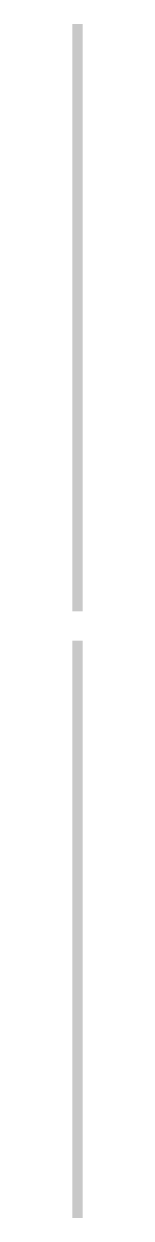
# Model space of a CAD drawing. Header units: millimetres. Extents: x -187347 to 135007, y -6415 to 292048.
# Drawn here: x -51517 to -51319, y 216159 to 239394 of the extents above; entities that cross this region are included whole.
import ezdxf

# ---------------------------------------------------------------- set-up
doc = ezdxf.new("R2010")
doc.units = ezdxf.units.MM
doc.header["$LTSCALE"] = 100
doc.layers.add('A-WALL-PATT', color=7, linetype='Continuous', lineweight=5)

msp = doc.modelspace()

# ---------------------------------------------------------------- hatches: boundary and pattern name
at = {"layer": 'A-WALL-PATT'}
h = msp.add_hatch(dxfattribs=at)
h.set_pattern_fill('FP_8', color=256, angle=67.38013, style=0, pattern_type=2)
h.set_pattern_definition([(157.3801, (-51357.2, 233687.607), (-100.32954, 0.0003), [26.086, -1278.204]), (157.3801, (-51357.2, 233787.937), (-100.32954, 0.0003), [26.086, -1278.204]), (157.3801, (-51357.2, 233888.267), (-100.32954, 0.0003), [26.086, -1278.204]), (157.3801, (-51357.2, 233988.597), (-100.32954, 0.0003), [26.086, -1278.204]), (157.3801, (-51357.2, 234088.927), (-100.32954, 0.0003), [26.086, -1278.204]), (202.2491, (-51357.2, 233771.884), (-100.3298, -0.00036), [23.848, -2360.969]), (202.2491, (-51357.2, 233872.215), (-100.3298, -0.00036), [23.848, -2360.969]), (202.2491, (-51357.2, 233972.544), (-100.3298, -0.00036), [23.848, -2360.969]), (202.2491, (-51357.2, 234072.874), (-100.3298, -0.00036), [23.848, -2360.969]), (202.2491, (-51357.2, 234173.205), (-100.3298, -0.00036), [23.848, -2360.969]), (202.24913, (-51357.2, 234273.534), (-100.3298, -0.00036), [23.848, -2360.969]), (202.24913, (-51357.2, 234373.864), (-100.3298, -0.00036), [23.848, -2360.969]), (202.24913, (-51357.2, 234474.194), (-100.3298, -0.00036), [23.848, -2360.969]), (202.24913, (-51357.2, 234574.524), (-100.3298, -0.00036), [23.848, -2360.969]), (337.7511, (-51379.273, 233746.8), (-100.3298, -0.0001), [23.848, -2360.969]), (337.7511, (-51379.273, 233847.13), (-100.3298, -0.0001), [23.848, -2360.969]), (337.7511, (-51379.273, 233947.46), (-100.3298, -0.0001), [23.848, -2360.969]), (337.7511, (-51379.273, 234047.79), (-100.3298, -0.0001), [23.848, -2360.969]), (337.7511, (-51379.273, 234148.12), (-100.3298, -0.0001), [23.848, -2360.969]), (337.7511, (-51379.273, 234248.45), (-100.3298, -0.0001), [23.848, -2360.969]), (337.75113, (-51379.273, 234348.782), (-100.3298, -0.0001), [23.848, -2360.969]), (337.75113, (-51379.273, 234449.11), (-100.3298, -0.0001), [23.848, -2360.969]), (337.75113, (-51379.274, 234549.44), (-100.3298, -0.0001), [23.848, -2360.969]), (22.6201, (-51381.28, 233711.686), (-100.32954, -0.00078), [26.086, -1278.204]), (22.6201, (-51381.28, 233812.016), (-100.32954, -0.00078), [26.086, -1278.204]), (22.6201, (-51381.28, 233912.346), (-100.32954, -0.00078), [26.086, -1278.204]), (22.6201, (-51381.28, 234012.677), (-100.32954, -0.00078), [26.086, -1278.204]), (22.6201, (-51381.28, 234113.006), (-100.32954, -0.00078), [26.086, -1278.204]), (171.87013, (-51340.144, 233682.59), (-100.33039, -0.000556), [7.094, -702.346]), (158.1981, (-51347.167, 233683.593), (-100.33008, 0.00043), [10.806, -529.488]), (158.1981, (-51347.168, 233783.924), (-100.33008, 0.00043), [10.806, -529.488]), (21.8011, (-51357.2, 233721.72), (-100.33008, 0.00085), [10.806, -529.488]), (21.8011, (-51357.2, 233822.05), (-100.33008, 0.00085), [10.806, -529.488]), (8.13013, (-51347.167, 233725.732), (-100.33039, 8.5e-05), [7.094, -702.346]), (8.13013, (-51340.144, 233682.59), (-100.33039, 8.5e-05), [7.094, -702.346]), (26.5651, (-51333.12, 233683.594), (-100.33013, -0.00015), [6.73, -217.614]), (45.0001, (-51327.1, 233686.6), (-100.33, -0.0002), [7.094, -134.794]), (56.3101, (-51322.085, 233691.62), (-100.3303, -8e-05), [3.617, -358.128]), (56.3101, (-51322.085, 233791.95), (-100.3303, -8e-05), [3.617, -358.128]), (56.3101, (-51322.085, 233892.28), (-100.3303, -8e-05), [3.617, -358.128]), (71.5651, (-51320.08, 233694.63), (-100.3296, -0.0001), [3.173, -314.099]), (71.5651, (-51320.08, 233794.96), (-100.3296, -0.0001), [3.173, -314.099]), (71.5651, (-51320.08, 233895.29), (-100.3296, -0.0001), [3.173, -314.099]), (71.5651, (-51319.075, 233697.64), (-100.3296, -0.0001), [3.173, -314.099]), (71.5651, (-51319.08, 233797.97), (-100.3296, -0.0001), [3.173, -314.099]), (71.5651, (-51319.075, 233898.3), (-100.3296, -0.0001), [3.173, -314.099]), (90.0001, (-51318.07, 233700.65), (-100.33, -0.0002), [8.026, -92.304]), (108.4351, (-51318.07, 233708.68), (-100.3296, -0.0003), [3.173, -314.099]), (108.4351, (-51318.07, 233809.01), (-100.3296, -0.0003), [3.173, -314.099]), (108.4351, (-51318.07, 233909.34), (-100.3296, -0.0003), [3.173, -314.099]), (108.4351, (-51319.07, 233711.69), (-100.3296, -0.0003), [3.173, -314.099]), (108.4351, (-51319.075, 233812.02), (-100.3296, -0.0003), [3.173, -314.099]), (108.4351, (-51319.075, 233912.35), (-100.3296, -0.0003), [3.173, -314.099]), (123.6901, (-51320.08, 233714.7), (-100.3303, -0.0004), [3.617, -358.128]), (123.6901, (-51320.08, 233815.026), (-100.3303, -0.0004), [3.617, -358.128]), (123.6901, (-51320.08, 233915.36), (-100.3303, -0.0004), [3.617, -358.128]), (135.0001, (-51322.085, 233717.706), (-100.33, -0.0002), [7.094, -134.794]), (153.4351, (-51327.1, 233722.723), (-100.33013, -0.00033), [6.73, -217.614]), (171.87013, (-51333.122, 233725.733), (-100.33039, -0.000556), [7.094, -702.346]), (171.87013, (-51340.145, 233732.756), (-100.33039, -0.000556), [7.094, -702.346]), (158.1981, (-51347.167, 233733.758), (-100.33008, 0.00043), [10.806, -529.488]), (158.1981, (-51347.168, 233834.09), (-100.33008, 0.00043), [10.806, -529.488]), (21.8011, (-51357.2, 233771.884), (-100.33008, 0.00085), [10.806, -529.488]), (21.8011, (-51357.2, 233872.215), (-100.33008, 0.00085), [10.806, -529.488]), (8.13013, (-51347.168, 233775.898), (-100.33039, 8.5e-05), [7.094, -702.346]), (8.13013, (-51340.145, 233732.756), (-100.33039, 8.5e-05), [7.094, -702.346]), (26.5651, (-51333.12, 233733.76), (-100.33013, -0.00015), [6.73, -217.614]), (45.0001, (-51327.1, 233736.77), (-100.33, -0.0002), [7.094, -134.794]), (56.3101, (-51322.084, 233741.785), (-100.3303, -8e-05), [3.617, -358.128]), (56.3101, (-51322.085, 233842.115), (-100.3303, -8e-05), [3.617, -358.128]), (56.3101, (-51322.085, 233942.445), (-100.3303, -8e-05), [3.617, -358.128]), (71.5651, (-51320.08, 233744.8), (-100.3296, -0.0001), [3.173, -314.099]), (71.5651, (-51320.08, 233845.125), (-100.3296, -0.0001), [3.173, -314.099]), (71.5651, (-51320.08, 233945.455), (-100.3296, -0.0001), [3.173, -314.099]), (71.5651, (-51319.075, 233747.805), (-100.3296, -0.0001), [3.173, -314.099]), (71.5651, (-51319.08, 233848.13), (-100.3296, -0.0001), [3.173, -314.099]), (71.5651, (-51319.07, 233948.465), (-100.3296, -0.0001), [3.173, -314.099]), (90.0001, (-51318.07, 233750.81), (-100.33, -0.0002), [8.026, -92.304]), (108.4351, (-51318.07, 233758.84), (-100.3296, -0.0003), [3.173, -314.099]), (108.4351, (-51318.07, 233859.17), (-100.3296, -0.0003), [3.173, -314.099]), (108.4351, (-51318.07, 233959.5), (-100.3296, -0.0003), [3.173, -314.099]), (108.4351, (-51319.075, 233761.85), (-100.3296, -0.0003), [3.173, -314.099]), (108.4351, (-51319.075, 233862.18), (-100.3296, -0.0003), [3.173, -314.099]), (108.4351, (-51319.08, 233962.51), (-100.3296, -0.0003), [3.173, -314.099]), (123.6901, (-51320.08, 233764.86), (-100.3303, -0.0004), [3.617, -358.128]), (123.6901, (-51320.08, 233865.19), (-100.3303, -0.0004), [3.617, -358.128]), (123.6901, (-51320.08, 233965.52), (-100.3303, -0.0004), [3.617, -358.128]), (135.0001, (-51322.085, 233767.87), (-100.33, -0.0002), [7.094, -134.794]), (153.4351, (-51327.1, 233772.887), (-100.33013, -0.00033), [6.73, -217.614]), (171.87013, (-51333.121, 233775.897), (-100.33039, -0.000556), [7.094, -702.346]), (171.87013, (-51396.329, 233707.673), (-100.33039, -0.000556), [7.094, -702.346]), (153.4351, (-51403.35, 233708.676), (-100.33013, -0.00033), [6.73, -217.614]), (135.0001, (-51409.37, 233711.686), (-100.33, -0.0002), [7.094, -134.794]), (123.6901, (-51414.39, 233716.7), (-100.3303, -0.0004), [3.617, -358.128]), (123.6901, (-51414.39, 233817.03), (-100.3303, -0.0004), [3.617, -358.128]), (123.6901, (-51414.39, 233917.36), (-100.3303, -0.0004), [3.617, -358.128]), (108.4351, (-51416.4, 233719.71), (-100.3296, -0.0003), [3.173, -314.099]), (108.4351, (-51416.395, 233820.04), (-100.3296, -0.0003), [3.173, -314.099]), (108.4351, (-51416.395, 233920.37), (-100.3296, -0.0003), [3.173, -314.099]), (108.4351, (-51417.4, 233722.72), (-100.3296, -0.0003), [3.173, -314.099]), (108.4351, (-51417.4, 233823.05), (-100.3296, -0.0003), [3.173, -314.099]), (108.4351, (-51417.4, 233923.38), (-100.3296, -0.0003), [3.173, -314.099]), (90.0001, (-51418.4, 233725.73), (-100.33, -0.0002), [8.026, -92.304]), (71.5651, (-51418.4, 233733.76), (-100.3296, -0.0001), [3.173, -314.099]), (71.5651, (-51418.4, 233834.09), (-100.3296, -0.0001), [3.173, -314.099]), (71.5651, (-51418.4, 233934.42), (-100.3296, -0.0001), [3.173, -314.099]), (71.5651, (-51417.4, 233736.77), (-100.3296, -0.0001), [3.173, -314.099]), (71.5651, (-51417.4, 233837.1), (-100.3296, -0.0001), [3.173, -314.099]), (71.5651, (-51417.4, 233937.43), (-100.3296, -0.0001), [3.173, -314.099]), (56.3101, (-51416.395, 233739.78), (-100.3303, -8e-05), [3.617, -358.128]), (56.3101, (-51416.396, 233840.11), (-100.3303, -8e-05), [3.617, -358.128]), (56.3101, (-51416.395, 233940.44), (-100.3303, -8e-05), [3.617, -358.128]), (45.0001, (-51414.39, 233742.79), (-100.33, -0.0002), [7.094, -134.794]), (26.5651, (-51409.37, 233747.804), (-100.33013, -0.00015), [6.73, -217.614]), (8.13013, (-51403.352, 233750.815), (-100.33039, 8.5e-05), [7.094, -702.346]), (8.13013, (-51396.329, 233707.673), (-100.33039, 8.5e-05), [7.094, -702.346]), (20.5561, (-51389.306, 233708.676), (-100.33001, -0.0004), [8.572, -848.648]), (20.55613, (-51389.306, 233809.007), (-100.33001, -0.0004), [8.572, -848.648]), (20.55613, (-51389.306, 233909.336), (-100.33001, -0.0004), [8.572, -848.648]), (158.1981, (-51379.273, 233746.802), (-100.33008, 0.00043), [10.806, -529.488]), (158.1981, (-51379.273, 233847.13), (-100.33008, 0.00043), [10.806, -529.488]), (171.87013, (-51389.307, 233750.815), (-100.33039, -0.000556), [7.094, -702.346]), (90.0001, (-51418.4, 233679.58), (-100.33, -0.0002), [4.013, -96.317]), (71.5651, (-51418.4, 233683.59), (-100.3296, -0.0001), [3.173, -314.099]), (71.5651, (-51418.4, 233783.92), (-100.3296, -0.0001), [3.173, -314.099]), (71.5651, (-51418.4, 233884.25), (-100.3296, -0.0001), [3.173, -314.099]), (71.5651, (-51417.4, 233686.6), (-100.3296, -0.0001), [3.173, -314.099]), (71.5651, (-51417.4, 233786.93), (-100.3296, -0.0001), [3.173, -314.099]), (71.5651, (-51417.4, 233887.26), (-100.3296, -0.0001), [3.173, -314.099]), (56.3101, (-51416.395, 233689.61), (-100.3303, -8e-05), [3.617, -358.128]), (56.3101, (-51416.395, 233789.94), (-100.3303, -8e-05), [3.617, -358.128]), (56.3101, (-51416.395, 233890.27), (-100.3303, -8e-05), [3.617, -358.128]), (45.0001, (-51414.39, 233692.62), (-100.33, -0.0002), [7.094, -134.794]), (26.5651, (-51409.37, 233697.64), (-100.33013, -0.00015), [6.73, -217.614]), (8.13013, (-51403.352, 233700.65), (-100.33039, 8.5e-05), [7.094, -702.346]), (159.4441, (-51381.28, 233697.64), (-100.33001, -8e-05), [8.572, -848.648]), (159.44413, (-51381.28, 233797.97), (-100.33001, -8e-05), [8.572, -848.648]), (159.44413, (-51381.28, 233898.3), (-100.33001, -8e-05), [8.572, -848.648]), (171.87013, (-51389.306, 233700.65), (-100.33039, -0.000556), [7.094, -702.346]), (171.87013, (-51396.33, 233757.838), (-100.33039, -0.000556), [7.094, -702.346]), (153.4351, (-51403.35, 233758.84), (-100.33013, -0.00033), [6.73, -217.614]), (135.0001, (-51409.37, 233761.85), (-100.33, -0.0002), [7.094, -134.794]), (123.6901, (-51414.39, 233766.87), (-100.3303, -0.0004), [3.617, -358.128]), (123.6901, (-51414.39, 233867.2), (-100.3303, -0.0004), [3.617, -358.128]), (123.6901, (-51414.39, 233967.53), (-100.3303, -0.0004), [3.617, -358.128]), (108.4351, (-51416.4, 233769.88), (-100.3296, -0.0003), [3.173, -314.099]), (108.4351, (-51416.395, 233870.21), (-100.3296, -0.0003), [3.173, -314.099]), (108.4351, (-51416.4, 233970.54), (-100.3296, -0.0003), [3.173, -314.099]), (108.4351, (-51417.4, 233772.89), (-100.3296, -0.0003), [3.173, -314.099]), (108.4351, (-51417.4, 233873.22), (-100.3296, -0.0003), [3.173, -314.099]), (108.4351, (-51417.4, 233973.55), (-100.3296, -0.0003), [3.173, -314.099]), (90.0001, (-51418.4, 233775.9), (-100.33, -0.0002), [4.013, -96.317]), (8.13013, (-51396.33, 233757.838), (-100.33039, 8.5e-05), [7.094, -702.346]), (21.8011, (-51389.307, 233758.84), (-100.33008, 0.00085), [10.806, -529.488]), (21.8011, (-51389.306, 233859.17), (-100.33008, 0.00085), [10.806, -529.488])])
h.paths.add_polyline_path([(-51517.3, 227964.8), (-51318.9, 227964.8), (-51318.9, 239394.4), (-51517.3, 239394.4), (-51517.3, 227965.6)])
h = msp.add_hatch(dxfattribs=at)
h.set_pattern_fill('FP_9', color=256, angle=67.38013, style=0, pattern_type=2)
h.set_pattern_definition([(157.3801, (-51357.2, 221783.507), (-100.32954, 0.0003), [26.086, -1278.204]), (157.3801, (-51357.2, 221883.837), (-100.32954, 0.0003), [26.086, -1278.204]), (157.3801, (-51357.2, 221984.167), (-100.32954, 0.0003), [26.086, -1278.204]), (157.3801, (-51357.2, 222084.497), (-100.32954, 0.0003), [26.086, -1278.204]), (157.3801, (-51357.2, 222184.827), (-100.32954, 0.0003), [26.086, -1278.204]), (202.2491, (-51357.2, 221867.784), (-100.3298, -0.00036), [23.848, -2360.969]), (202.2491, (-51357.2, 221968.115), (-100.3298, -0.00036), [23.848, -2360.969]), (202.2491, (-51357.2, 222068.444), (-100.3298, -0.00036), [23.848, -2360.969]), (202.2491, (-51357.2, 222168.774), (-100.3298, -0.00036), [23.848, -2360.969]), (202.2491, (-51357.2, 222269.105), (-100.3298, -0.00036), [23.848, -2360.969]), (202.2491, (-51357.2, 222369.434), (-100.3298, -0.00036), [23.848, -2360.969]), (202.24913, (-51357.2, 222469.764), (-100.3298, -0.00036), [23.848, -2360.969]), (202.24913, (-51357.2, 222570.094), (-100.3298, -0.00036), [23.848, -2360.969]), (202.24913, (-51357.2, 222670.424), (-100.3298, -0.00036), [23.848, -2360.969]), (337.7511, (-51379.273, 221842.7), (-100.3298, -0.0001), [23.848, -2360.969]), (337.7511, (-51379.273, 221943.03), (-100.3298, -0.0001), [23.848, -2360.969]), (337.7511, (-51379.274, 222043.36), (-100.3298, -0.0001), [23.848, -2360.969]), (337.7511, (-51379.273, 222143.69), (-100.3298, -0.0001), [23.848, -2360.969]), (337.7511, (-51379.273, 222244.02), (-100.3298, -0.0001), [23.848, -2360.969]), (337.7511, (-51379.273, 222344.35), (-100.3298, -0.0001), [23.848, -2360.969]), (337.7511, (-51379.273, 222444.682), (-100.3298, -0.0001), [23.848, -2360.969]), (337.75113, (-51379.273, 222545.01), (-100.3298, -0.0001), [23.848, -2360.969]), (337.75113, (-51379.273, 222645.34), (-100.3298, -0.0001), [23.848, -2360.969]), (22.6201, (-51381.28, 221807.586), (-100.32954, -0.00078), [26.086, -1278.204]), (22.6201, (-51381.28, 221907.916), (-100.32954, -0.00078), [26.086, -1278.204]), (22.6201, (-51381.28, 222008.246), (-100.32954, -0.00078), [26.086, -1278.204]), (22.6201, (-51381.28, 222108.576), (-100.32954, -0.00078), [26.086, -1278.204]), (22.6201, (-51381.28, 222208.906), (-100.32954, -0.00078), [26.086, -1278.204]), (171.87013, (-51340.144, 221778.49), (-100.33039, -0.000556), [7.094, -702.346]), (158.1981, (-51347.168, 221779.493), (-100.33008, 0.00043), [10.806, -529.488]), (158.1981, (-51347.168, 221879.824), (-100.33008, 0.00043), [10.806, -529.488]), (21.8011, (-51357.2, 221817.62), (-100.33008, 0.00085), [10.806, -529.488]), (21.8011, (-51357.2, 221917.95), (-100.33008, 0.00085), [10.806, -529.488]), (8.13013, (-51347.167, 221821.633), (-100.33039, 8.5e-05), [7.094, -702.346]), (8.13013, (-51340.144, 221778.49), (-100.33039, 8.5e-05), [7.094, -702.346]), (26.5651, (-51333.12, 221779.494), (-100.33013, -0.00015), [6.73, -217.614]), (45.0001, (-51327.1, 221782.5), (-100.33, -0.0002), [7.094, -134.794]), (56.3101, (-51322.085, 221787.52), (-100.3303, -8e-05), [3.617, -358.128]), (56.3101, (-51322.085, 221887.85), (-100.3303, -8e-05), [3.617, -358.128]), (56.3101, (-51322.085, 221988.18), (-100.3303, -8e-05), [3.617, -358.128]), (71.5651, (-51320.08, 221790.53), (-100.3296, -0.0001), [3.173, -314.099]), (71.5651, (-51320.08, 221890.86), (-100.3296, -0.0001), [3.173, -314.099]), (71.5651, (-51320.08, 221991.19), (-100.3296, -0.0001), [3.173, -314.099]), (71.5651, (-51319.075, 221793.54), (-100.3296, -0.0001), [3.173, -314.099]), (71.5651, (-51319.07, 221893.87), (-100.3296, -0.0001), [3.173, -314.099]), (71.5651, (-51319.08, 221994.2), (-100.3296, -0.0001), [3.173, -314.099]), (90.0001, (-51318.07, 221796.55), (-100.33, -0.0002), [8.026, -92.304]), (108.4351, (-51318.07, 221804.58), (-100.3296, -0.0003), [3.173, -314.099]), (108.4351, (-51318.07, 221904.91), (-100.3296, -0.0003), [3.173, -314.099]), (108.4351, (-51318.07, 222005.24), (-100.3296, -0.0003), [3.173, -314.099]), (108.4351, (-51319.07, 221807.59), (-100.3296, -0.0003), [3.173, -314.099]), (108.4351, (-51319.075, 221907.92), (-100.3296, -0.0003), [3.173, -314.099]), (108.4351, (-51319.075, 222008.25), (-100.3296, -0.0003), [3.173, -314.099]), (123.6901, (-51320.08, 221810.6), (-100.3303, -0.0004), [3.617, -358.128]), (123.6901, (-51320.08, 221910.926), (-100.3303, -0.0004), [3.617, -358.128]), (123.6901, (-51320.08, 222011.26), (-100.3303, -0.0004), [3.617, -358.128]), (135.0001, (-51322.085, 221813.606), (-100.33, -0.0002), [7.094, -134.794]), (153.4351, (-51327.1, 221818.623), (-100.33013, -0.00033), [6.73, -217.614]), (171.87013, (-51333.122, 221821.633), (-100.33039, -0.000556), [7.094, -702.346]), (171.87013, (-51340.145, 221828.656), (-100.33039, -0.000556), [7.094, -702.346]), (158.1981, (-51347.167, 221829.658), (-100.33008, 0.00043), [10.806, -529.488]), (158.1981, (-51347.168, 221929.99), (-100.33008, 0.00043), [10.806, -529.488]), (21.8011, (-51357.2, 221867.784), (-100.33008, 0.00085), [10.806, -529.488]), (21.8011, (-51357.2, 221968.115), (-100.33008, 0.00085), [10.806, -529.488]), (8.13013, (-51347.167, 221871.797), (-100.33039, 8.5e-05), [7.094, -702.346]), (8.13013, (-51340.145, 221828.656), (-100.33039, 8.5e-05), [7.094, -702.346]), (26.5651, (-51333.12, 221829.66), (-100.33013, -0.00015), [6.73, -217.614]), (45.0001, (-51327.1, 221832.67), (-100.33, -0.0002), [7.094, -134.794]), (56.3101, (-51322.085, 221837.685), (-100.3303, -8e-05), [3.617, -358.128]), (56.3101, (-51322.085, 221938.015), (-100.3303, -8e-05), [3.617, -358.128]), (56.3101, (-51322.085, 222038.345), (-100.3303, -8e-05), [3.617, -358.128]), (71.5651, (-51320.08, 221840.7), (-100.3296, -0.0001), [3.173, -314.099]), (71.5651, (-51320.08, 221941.025), (-100.3296, -0.0001), [3.173, -314.099]), (71.5651, (-51320.08, 222041.355), (-100.3296, -0.0001), [3.173, -314.099]), (71.5651, (-51319.075, 221843.705), (-100.3296, -0.0001), [3.173, -314.099]), (71.5651, (-51319.08, 221944.03), (-100.3296, -0.0001), [3.173, -314.099]), (71.5651, (-51319.075, 222044.365), (-100.3296, -0.0001), [3.173, -314.099]), (90.0001, (-51318.07, 221846.71), (-100.33, -0.0002), [8.026, -92.304]), (108.4351, (-51318.07, 221854.74), (-100.3296, -0.0003), [3.173, -314.099]), (108.4351, (-51318.07, 221955.07), (-100.3296, -0.0003), [3.173, -314.099]), (108.4351, (-51318.07, 222055.4), (-100.3296, -0.0003), [3.173, -314.099]), (108.4351, (-51319.08, 221857.75), (-100.3296, -0.0003), [3.173, -314.099]), (108.4351, (-51319.075, 221958.08), (-100.3296, -0.0003), [3.173, -314.099]), (108.4351, (-51319.08, 222058.41), (-100.3296, -0.0003), [3.173, -314.099]), (123.6901, (-51320.08, 221860.76), (-100.3303, -0.0004), [3.617, -358.128]), (123.6901, (-51320.08, 221961.09), (-100.3303, -0.0004), [3.617, -358.128]), (123.6901, (-51320.08, 222061.42), (-100.3303, -0.0004), [3.617, -358.128]), (135.0001, (-51322.085, 221863.77), (-100.33, -0.0002), [7.094, -134.794]), (153.4351, (-51327.1, 221868.787), (-100.33013, -0.00033), [6.73, -217.614]), (171.87013, (-51333.122, 221871.797), (-100.33039, -0.000556), [7.094, -702.346]), (171.87013, (-51396.329, 221803.573), (-100.33039, -0.000556), [7.094, -702.346]), (153.4351, (-51403.35, 221804.576), (-100.33013, -0.00033), [6.73, -217.614]), (135.0001, (-51409.37, 221807.586), (-100.33, -0.0002), [7.094, -134.794]), (123.6901, (-51414.39, 221812.6), (-100.3303, -0.0004), [3.617, -358.128]), (123.6901, (-51414.39, 221912.93), (-100.3303, -0.0004), [3.617, -358.128]), (123.6901, (-51414.39, 222013.26), (-100.3303, -0.0004), [3.617, -358.128]), (108.4351, (-51416.39, 221815.61), (-100.3296, -0.0003), [3.173, -314.099]), (108.4351, (-51416.4, 221915.94), (-100.3296, -0.0003), [3.173, -314.099]), (108.4351, (-51416.395, 222016.27), (-100.3296, -0.0003), [3.173, -314.099]), (108.4351, (-51417.4, 221818.62), (-100.3296, -0.0003), [3.173, -314.099]), (108.4351, (-51417.4, 221918.95), (-100.3296, -0.0003), [3.173, -314.099]), (108.4351, (-51417.4, 222019.28), (-100.3296, -0.0003), [3.173, -314.099]), (90.0001, (-51418.4, 221821.63), (-100.33, -0.0002), [8.026, -92.304]), (71.5651, (-51418.4, 221829.66), (-100.3296, -0.0001), [3.173, -314.099]), (71.5651, (-51418.4, 221929.99), (-100.3296, -0.0001), [3.173, -314.099]), (71.5651, (-51418.4, 222030.32), (-100.3296, -0.0001), [3.173, -314.099]), (71.5651, (-51417.4, 221832.67), (-100.3296, -0.0001), [3.173, -314.099]), (71.5651, (-51417.4, 221933), (-100.3296, -0.0001), [3.173, -314.099]), (71.5651, (-51417.4, 222033.33), (-100.3296, -0.0001), [3.173, -314.099]), (56.3101, (-51416.395, 221835.68), (-100.3303, -8e-05), [3.617, -358.128]), (56.3101, (-51416.396, 221936.01), (-100.3303, -8e-05), [3.617, -358.128]), (56.3101, (-51416.395, 222036.34), (-100.3303, -8e-05), [3.617, -358.128]), (45.0001, (-51414.39, 221838.69), (-100.33, -0.0002), [7.094, -134.794]), (26.5651, (-51409.37, 221843.704), (-100.33013, -0.00015), [6.73, -217.614]), (8.13013, (-51403.352, 221846.715), (-100.33039, 8.5e-05), [7.094, -702.346]), (8.13013, (-51396.329, 221803.573), (-100.33039, 8.5e-05), [7.094, -702.346]), (20.5561, (-51389.306, 221804.576), (-100.33001, -0.0004), [8.572, -848.648]), (20.5561, (-51389.306, 221904.907), (-100.33001, -0.0004), [8.572, -848.648]), (20.55613, (-51389.306, 222005.236), (-100.33001, -0.0004), [8.572, -848.648]), (158.1981, (-51379.273, 221842.702), (-100.33008, 0.00043), [10.806, -529.488]), (158.1981, (-51379.273, 221943.03), (-100.33008, 0.00043), [10.806, -529.488]), (171.87013, (-51389.307, 221846.715), (-100.33039, -0.000556), [7.094, -702.346]), (90.0001, (-51418.4, 221775.48), (-100.33, -0.0002), [4.013, -96.317]), (71.5651, (-51418.4, 221779.49), (-100.3296, -0.0001), [3.173, -314.099]), (71.5651, (-51418.4, 221879.82), (-100.3296, -0.0001), [3.173, -314.099]), (71.5651, (-51418.4, 221980.15), (-100.3296, -0.0001), [3.173, -314.099]), (71.5651, (-51417.4, 221782.5), (-100.3296, -0.0001), [3.173, -314.099]), (71.5651, (-51417.4, 221882.83), (-100.3296, -0.0001), [3.173, -314.099]), (71.5651, (-51417.4, 221983.16), (-100.3296, -0.0001), [3.173, -314.099]), (56.3101, (-51416.395, 221785.51), (-100.3303, -8e-05), [3.617, -358.128]), (56.3101, (-51416.395, 221885.84), (-100.3303, -8e-05), [3.617, -358.128]), (56.3101, (-51416.395, 221986.17), (-100.3303, -8e-05), [3.617, -358.128]), (45.0001, (-51414.39, 221788.52), (-100.33, -0.0002), [7.094, -134.794]), (26.5651, (-51409.37, 221793.54), (-100.33013, -0.00015), [6.73, -217.614]), (8.13013, (-51403.352, 221796.55), (-100.33039, 8.5e-05), [7.094, -702.346]), (159.4441, (-51381.28, 221793.54), (-100.33001, -8e-05), [8.572, -848.648]), (159.4441, (-51381.28, 221893.87), (-100.33001, -8e-05), [8.572, -848.648]), (159.44413, (-51381.28, 221994.2), (-100.33001, -8e-05), [8.572, -848.648]), (171.87013, (-51389.306, 221796.55), (-100.33039, -0.000556), [7.094, -702.346]), (171.87013, (-51396.33, 221853.738), (-100.33039, -0.000556), [7.094, -702.346]), (153.4351, (-51403.35, 221854.74), (-100.33013, -0.00033), [6.73, -217.614]), (135.0001, (-51409.37, 221857.75), (-100.33, -0.0002), [7.094, -134.794]), (123.6901, (-51414.39, 221862.77), (-100.3303, -0.0004), [3.617, -358.128]), (123.6901, (-51414.39, 221963.1), (-100.3303, -0.0004), [3.617, -358.128]), (123.6901, (-51414.39, 222063.43), (-100.3303, -0.0004), [3.617, -358.128]), (108.4351, (-51416.4, 221865.78), (-100.3296, -0.0003), [3.173, -314.099]), (108.4351, (-51416.395, 221966.11), (-100.3296, -0.0003), [3.173, -314.099]), (108.4351, (-51416.4, 222066.44), (-100.3296, -0.0003), [3.173, -314.099]), (108.4351, (-51417.4, 221868.79), (-100.3296, -0.0003), [3.173, -314.099]), (108.4351, (-51417.4, 221969.12), (-100.3296, -0.0003), [3.173, -314.099]), (108.4351, (-51417.4, 222069.45), (-100.3296, -0.0003), [3.173, -314.099]), (90.0001, (-51418.4, 221871.8), (-100.33, -0.0002), [4.013, -96.317]), (8.13013, (-51396.33, 221853.738), (-100.33039, 8.5e-05), [7.094, -702.346]), (21.8011, (-51389.307, 221854.74), (-100.33008, 0.00085), [10.806, -529.488]), (21.8011, (-51389.306, 221955.07), (-100.33008, 0.00085), [10.806, -529.488])])
h.paths.add_polyline_path([(-51318.9, 216158.6), (-51318.9, 227392.4), (-51517.3, 227392.4), (-51517.3, 216158.6), (-51418.1, 216158.6)])

doc.saveas('drawing.dxf')
